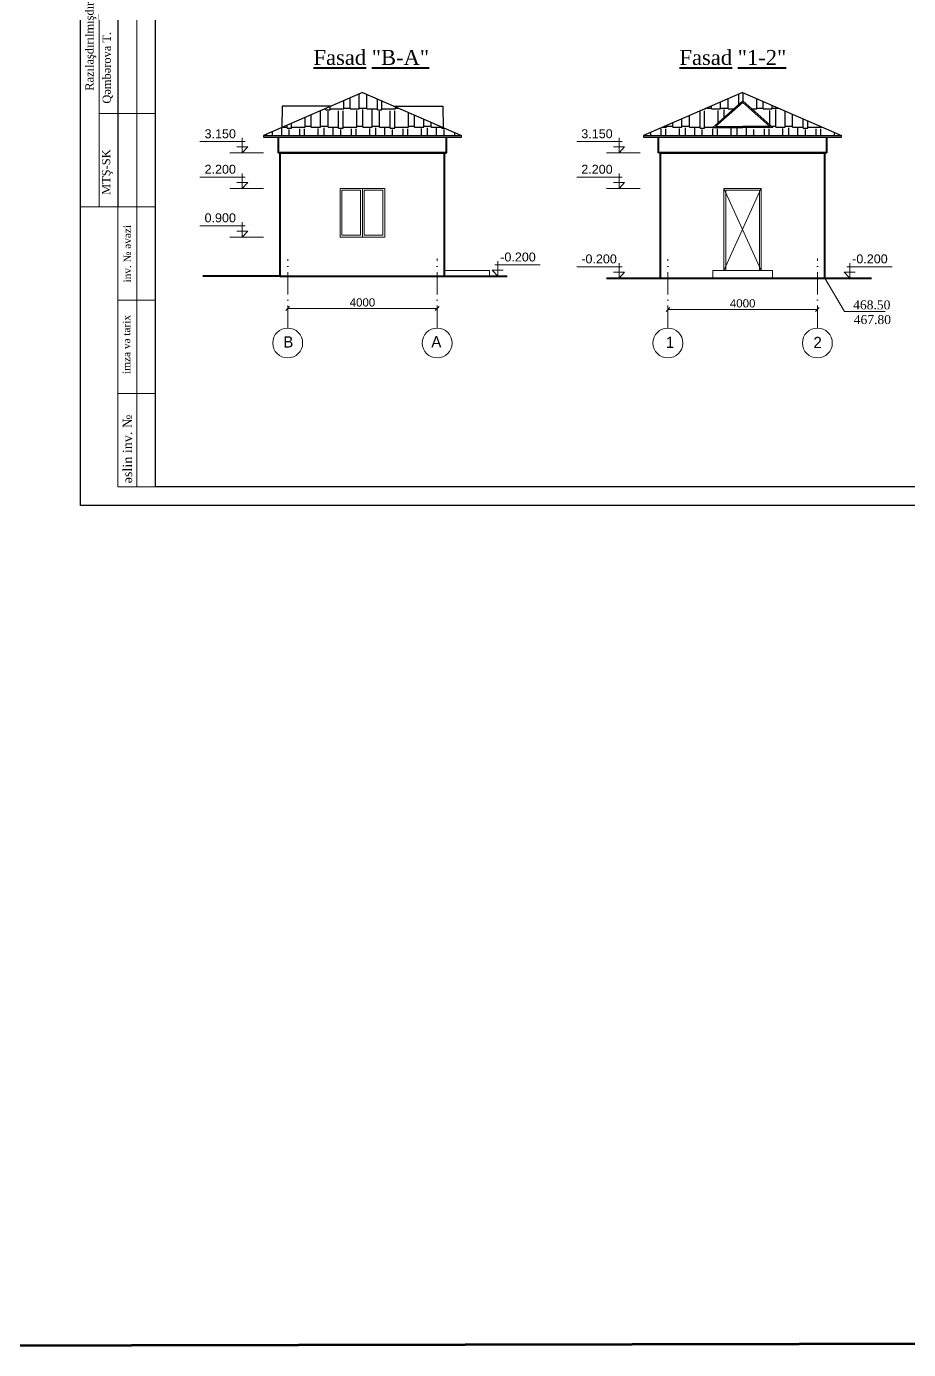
# Model space of a CAD drawing. Header units: millimetres. Extents: x 120281 to 1416367021, y -641565767 to 918373.
# Drawn here: x 491145 to 514753, y 770276 to 805695 of the extents above; entities that cross this region are included whole.
import ezdxf

# ---------------------------------------------------------------- set-up
doc = ezdxf.new("R2010")
doc.units = ezdxf.units.MM
doc.linetypes.add('ACAD_ISO02W100', pattern=[15, 12, -3])
doc.linetypes.add('ACAD_ISO10W100', pattern=[18, 12, -3, 0, -3])
for name, color, linetype, lineweight in [('Layer2', 7, 'Continuous', 13), ('ось', 20, 'ACAD_ISO02W100', 0), ('размер', 90, 'Continuous', 40), ('размер2', 210, 'Continuous', 15), ('размер2_Ном._пера__1', 7, 'Continuous', 15), ('размер_Ном._пера__1', 7, 'Continuous', 15), ('РАЗМЕРЫ', 80, 'Continuous', 9)]:
    doc.layers.add(name, color=color, linetype=linetype, lineweight=lineweight)
doc.styles.add('Arial AzLat', font='AZLTM.TTF', dxfattribs={"height": 300})
doc.styles.get("Standard").update_dxf_attribs({"font": 'arial.ttf'})
doc.styles.add('Times New  Roman', font='times.ttf')
doc.styles.add('Times New Roman', font='times.ttf', dxfattribs={"height": 300})
doc.styles.add('СГЕНЕРИР_СТИЛЬ_6', font='A2TI(LA).TTF')
doc.dimstyles.new('Farid 250', dxfattribs={"dimtxt": 220, "dimasz": 100, "dimexe": 100, "dimexo": 300, "dimgap": 50, "dimtad": 1, "dimdec": 0, "dimzin": 0, "dimdsep": 46, "dimtxsty": 'Standard', "dimblk": 'OBLIQUE', "dimcen": 10, "dimse1": 1, "dimse2": 1, "dimclrd": 256, "dimclre": 1, "dimclrt": 1, "dimadec": 0, "dimazin": 0, "dimtfac": 1, "dimtdec": 0, "dimtix": 1, "dimtmove": 1, "dimatfit": 2, "dimldrblk": 'ARCHTICK', "dimfxl": 1, "dimtolj": 1, "dimtzin": 0, "dimlwd": -1, "dimlwe": 9, "dimarcsym": 0})

# ---------------------------------------------------------------- blocks, each defined once
blk = doc.blocks.new('_Oblique')
at = {"color": 0, "linetype": 'ByBlock', "lineweight": -2}
blk.add_line((-0.5, -0.5), (0.5, 0.5), dxfattribs=at)
blk = doc.blocks.new('*D215')
at = {"layer": 'Defpoints', "color": 0, "lineweight": 53, "transparency": 16777216}
for p in [(498137, 798144), (502137, 798144), (502137, 798144)]:
    blk.add_point(p, dxfattribs=at)
at = {"layer": 'размер_Ном._пера__1', "transparency": 16777216}
blk.add_line((498137, 798144), (502137, 798144), dxfattribs=at)
at = {"layer": 'размер_Ном._пера__1', "transparency": 16777216, "xscale": 100, "yscale": 100, "zscale": 100, "rotation": 180}
blk.add_blockref('_Oblique', (498137, 798144), dxfattribs=at)
at = {"layer": 'размер_Ном._пера__1', "transparency": 16777216, "xscale": 100, "yscale": 100, "zscale": 100}
blk.add_blockref('_Oblique', (502137, 798144), dxfattribs=at)
at = {"layer": 'размер_Ном._пера__1', "color": 1, "transparency": 16777216, "insert": (500137, 798306), "char_height": 220, "attachment_point": 5}
blk.add_mtext('\\A1;4000', dxfattribs=at)
blk = doc.blocks.new('_ArchTick')
at = {"color": 0, "linetype": 'ByBlock', "const_width": 0.15}
blk.add_lwpolyline([(-0.5, -0.5), (0.5, 0.5)], dxfattribs=at)
blk = doc.blocks.new('*D253')
at = {"layer": 'Defpoints', "color": 0, "lineweight": 53, "transparency": 16777216}
for p in [(508313, 798118), (512313, 798118), (512313, 798118)]:
    blk.add_point(p, dxfattribs=at)
at = {"layer": 'размер_Ном._пера__1', "transparency": 16777216}
blk.add_line((508313, 798118), (512313, 798118), dxfattribs=at)
at = {"layer": 'размер_Ном._пера__1', "transparency": 16777216, "xscale": 100, "yscale": 100, "zscale": 100, "rotation": 180}
blk.add_blockref('_Oblique', (508313, 798118), dxfattribs=at)
at = {"layer": 'размер_Ном._пера__1', "transparency": 16777216, "xscale": 100, "yscale": 100, "zscale": 100}
blk.add_blockref('_Oblique', (512313, 798118), dxfattribs=at)
at = {"layer": 'размер_Ном._пера__1', "color": 1, "transparency": 16777216, "insert": (510313, 798281), "char_height": 220, "attachment_point": 5}
blk.add_mtext('\\A1;4000', dxfattribs=at)

msp = doc.modelspace()

# ---------------------------------------------------------------- hatches: boundary and pattern name
at = {"layer": 'размер', "lineweight": 30}
h = msp.add_hatch(dxfattribs=at)
h.set_pattern_fill('AR-RSHKE', color=0, scale=1.6)
h.set_pattern_definition([(0, (155746.4, -8010.57), (1036.32, 487.68), [243.84, -203.2, 284.48, -121.92, 365.76, -162.56]), (0, (155990.2, -7990.25), (1036.32, 487.68), [203.2, -772.16, 162.56, -243.84]), (0, (156477.9, -8041.05), (1036.32, 487.68), [121.92, -1259.84]), (90, (155746.38, -8010.57), (-345.44, 487.68), [467.36, -1483.36]), (90, (155990.22, -8010.57), (-345.44, 487.68), [457.2, -1493.52]), (90, (156193.42, -8010.57), (-345.44, 487.68), [426.72, -1524]), (90, (156477.9, -8041.05), (-345.44, 487.68), [467.36, -1483.36]), (90, (156599.82, -8041.05), (-345.44, 487.68), [467.36, -1483.36]), (90, (156965.58, -8010.57), (-345.44, 487.68), [447.04, -1503.68])])
h.paths.add_polyline_path([(502786.84578, 802775.28481), (500136.84578, 803930.32488), (497486.84578, 802775.28481)])

# ---------------------------------------------------------------- linework, layer by layer
at = {"color": 0, "linetype": 'Continuous', "lineweight": 5}
for p, q in [((495789.29178, 802611.24794), (497001.59054, 802611.24794)), ((496921.59054, 802710.09822), (496921.59054, 802308.18335)), ((505871.88304, 802611.24794), (507084.1818, 802611.24794)), ((507004.1818, 802710.09822), (507004.1818, 802308.18335)), ((497070.4149, 802468.18335), (496775.02959, 802468.18335)), ((496921.59054, 802308.18335), (497070.4149, 802468.18335)), ((507153.00616, 802468.18335), (506857.62085, 802468.18335)), ((507004.1818, 802308.18335), (507153.00616, 802468.18335)), ((495789.29178, 801661.24794), (497001.59054, 801661.24794)), ((496921.59054, 801760.09822), (496921.59054, 801358.18335)), ((505871.88304, 801661.24794), (507084.1818, 801661.24794)), ((507004.1818, 801760.09822), (507004.1818, 801358.18335)), ((497070.4149, 801518.18335), (496775.02959, 801518.18335)), ((496921.59054, 801358.18335), (497070.4149, 801518.18335)), ((507153.00616, 801518.18335), (506857.62085, 801518.18335)), ((507004.1818, 801358.18335), (507153.00616, 801518.18335)), ((495789.29178, 800361.24794), (497001.59054, 800361.24794)), ((497070.4149, 800218.18335), (496775.02959, 800218.18335)), ((496921.59054, 800460.09822), (496921.59054, 800058.18335)), ((496921.59054, 800058.18335), (497070.4149, 800218.18335)), ((503761.14221, 799410.48568), (503761.14221, 799008.5708)), ((503761.14221, 799008.5708), (503612.31785, 799168.5708)), ((503612.31785, 799168.5708), (503907.70316, 799168.5708)), ((504893.44097, 799311.63539), (503681.14221, 799311.63539)), ((505871.88304, 799261.24794), (507084.1818, 799261.24794)), ((507153.00616, 799118.18335), (506857.62085, 799118.18335)), ((507004.1818, 799360.09822), (507004.1818, 798958.18335)), ((507004.1818, 798958.18335), (507153.00616, 799118.18335)), ((513180.00759, 798958.71295), (513031.18323, 799118.71295)), ((513031.18323, 799118.71295), (513326.56854, 799118.71295)), ((514312.30635, 799261.77755), (513100.00759, 799261.77755)), ((513180.00759, 799360.62783), (513180.00759, 798958.71295))]:
    msp.add_line(p, q, dxfattribs=at)
at = {"color": 244, "lineweight": 53, "true_color": 0x991b1e}
msp.add_lwpolyline([(440324.24024, 839676.9733), (681637.27816, 840160.38253), (681637.27816, 770759.40315), (440324.24024, 770275.99392)], close=True, dxfattribs=at)
at = {"layer": 'Layer2', "color": 0}
for p in [(512512.55404, 798958.65868), (514125.73391, 798064.32526)]:
    msp.add_line(p, (513042.2802, 798064.32526), dxfattribs=at)
at = {"layer": 'ось', "color": 0, "linetype": 'ACAD_ISO10W100', "ltscale": 50}
for p, q in [((498136.84578, 797620.66177), (498136.84578, 799463.87223)), ((502136.84578, 797620.6016), (502136.84578, 799480.37565)), ((508312.54972, 797620.66177), (508312.54972, 799463.87223)), ((512312.54972, 797620.6016), (512312.54972, 799480.37565))]:
    msp.add_line(p, q, dxfattribs=at)
at = {"layer": 'размер', "color": 0, "lineweight": 30}
for p, q in [((500136.84578, 803930.32488), (497486.84578, 802775.28481)), ((500136.84578, 803930.32488), (502786.84578, 802775.28481)), ((510312.54972, 803930.31404), (507662.54972, 802776.35492)), ((510312.54972, 803930.31404), (507662.54972, 802776.35492)), ((510317.15008, 803705.56496), (509511.75188, 802986.91597)), ((510314.88364, 803663.33612), (509590.43313, 803016.91597)), ((510312.54972, 803930.31404), (512962.54972, 802775.28481)), ((510312.54972, 803930.31404), (512962.54972, 802775.28481)), ((510314.88364, 803663.33612), (511043.52724, 803016.91597)), ((510317.15008, 803705.56496), (511122.54829, 802986.91597)), ((497986.58125, 803557.35191), (497978.54142, 802989.59732)), ((499281.13661, 803557.35191), (497986.58125, 803557.35191)), ((500992.55496, 803557.35191), (502287.11032, 803557.35191)), ((502287.11032, 803557.35191), (502295.15015, 802989.59732)), ((509511.75188, 802986.91597), (510317.15008, 802986.91597)), ((509590.43313, 803016.91597), (510317.15008, 803016.91597)), ((511043.52724, 803016.91597), (510317.15008, 803016.91597)), ((511122.54829, 802986.91597), (510317.15008, 802986.91597)), ((497486.84578, 802775.28481), (502786.84578, 802775.28481)), ((497486.84578, 802732.63395), (502786.84578, 802732.63395)), ((507662.54972, 802775.28481), (512962.54972, 802775.28481)), ((507662.54972, 802732.63395), (512962.54972, 802732.63395))]:
    msp.add_line(p, q, dxfattribs=at)
at = {"layer": 'размер', "color": 0, "linetype": 'Continuous', "lineweight": 30}
for p, q in [((509720.78246, 803488.94808), (509720.78246, 803672.62527)), ((509923.98246, 803488.94808), (509923.98246, 803761.10999)), ((510208.46246, 803608.58405), (510208.46246, 803884.98859)), ((510330.38246, 803693.75784), (510330.38246, 803922.54145)), ((510696.14246, 803488.94808), (510696.14246, 803763.12127)), ((510858.70246, 803488.94808), (510858.70246, 803692.26785)), ((508887.66246, 803001.26808), (508887.66246, 803309.83795)), ((509172.14246, 802970.78808), (509172.14246, 803433.71655)), ((509294.06246, 802970.78808), (509294.06246, 803438.14808)), ((509298.97846, 803488.94808), (509314.38246, 803488.94808)), ((509314.38246, 803488.94808), (509314.38246, 803495.65585)), ((509345.64216, 803509.26808), (509476.94246, 803509.26808)), ((509476.94246, 803488.94808), (509476.94246, 803566.44362)), ((509476.94246, 803488.94808), (509720.78246, 803488.94808)), ((509659.82246, 803119.03792), (509659.82246, 803448.30808)), ((509720.78246, 803509.26808), (509923.98246, 803509.26808)), ((509822.38246, 803264.08862), (509822.38246, 803468.62808)), ((509923.98246, 803488.94808), (510074.38504, 803488.94808)), ((510559.91512, 803488.94808), (510696.14246, 803488.94808)), ((510696.14246, 803509.26808), (510858.70246, 803509.26808)), ((510858.70246, 803488.94808), (511102.54246, 803488.94808)), ((511041.58246, 803059.16099), (511041.58246, 803448.30808)), ((511102.54246, 803488.94808), (511102.54246, 803585.98773)), ((511102.54246, 803509.26808), (511278.56146, 803509.26808)), ((511204.14246, 803001.26808), (511204.14246, 803468.62808)), ((511305.74246, 803488.94808), (511305.74246, 803497.42096)), ((511305.74246, 803488.94808), (511325.18192, 803488.94808)), ((511447.98246, 803001.26808), (511447.98246, 803435.42422)), ((511651.18246, 803001.26808), (511651.18246, 803346.85745)), ((508135.82246, 802775.28481), (508135.82246, 802950.46808)), ((508179.0497, 803001.26808), (508278.06246, 803001.26808)), ((508257.74246, 802775.28481), (508257.74246, 802950.46808)), ((508278.06246, 803001.26808), (508278.06246, 803044.3838)), ((508278.06246, 803021.58808), (508440.62246, 803021.58808)), ((508440.62246, 803001.26808), (508440.62246, 803115.17157)), ((508440.62246, 803001.26808), (508684.46246, 803001.26808)), ((508623.50246, 802775.28481), (508623.50246, 802960.62808)), ((508684.46246, 803001.26808), (508684.46246, 803221.35323)), ((508684.46246, 803021.58808), (508887.66246, 803021.58808)), ((508786.06246, 802775.28481), (508786.06246, 802980.94808)), ((508887.66246, 803001.26808), (509172.14246, 803001.26808)), ((509029.90246, 802775.28481), (509029.90246, 802970.78808)), ((509172.14246, 802970.78808), (509294.06246, 802970.78808)), ((509294.06246, 803001.26808), (509527.83644, 803001.26808)), ((509517.58246, 802775.28481), (509517.58246, 802950.46808)), ((509639.50246, 802775.28481), (509639.50246, 802950.46808)), ((510005.26246, 802775.28481), (510005.26246, 802960.62808)), ((510167.82246, 802775.28481), (510167.82246, 802980.94808)), ((510411.66246, 802775.28481), (510411.66246, 802970.78808)), ((510899.34246, 802775.28481), (510899.34246, 802950.46808)), ((511021.26246, 802775.28481), (511021.26246, 802950.46808)), ((511041.58246, 803016.91597), (511041.58246, 803018.64129)), ((511083.69086, 803021.58808), (511204.14246, 803021.58808)), ((511204.14246, 803001.26808), (511447.98246, 803001.26808)), ((511387.02246, 802775.28481), (511387.02246, 802960.62808)), ((511447.98246, 803021.58808), (511651.18246, 803021.58808)), ((511549.58246, 802775.28481), (511549.58246, 802980.94808)), ((511651.18246, 803001.26808), (511935.66246, 803001.26808)), ((511793.42246, 802775.28481), (511793.42246, 802970.78808)), ((511935.66246, 802970.78808), (511935.66246, 803222.86397)), ((511935.66246, 802970.78808), (512057.58246, 802970.78808)), ((512057.58246, 802970.78808), (512057.58246, 803169.72391)), ((512057.58246, 803001.26808), (512423.34246, 803001.26808)), ((512281.10246, 802775.28481), (512281.10246, 802950.46808)), ((512403.02246, 802775.28481), (512403.02246, 802950.46808)), ((512423.34246, 803001.26808), (512423.34246, 803010.30373)), ((507851.34246, 802775.28481), (507851.34246, 802858.5659)), ((509233.10246, 802775.28481), (509233.10246, 802940.30808)), ((510614.86246, 802775.28481), (510614.86246, 802940.30808)), ((511996.62246, 802775.28481), (511996.62246, 802940.30808)), ((512768.78246, 802775.28481), (512768.78246, 802859.74022))]:
    msp.add_line(p, q, dxfattribs=at)
at = {"layer": 'размер', "color": 0, "lineweight": 20}
for p, q in [((497486.84578, 802775.28481), (497486.84578, 802732.63395)), ((502786.84578, 802775.28481), (502786.84578, 802732.63395)), ((507662.54972, 802775.28481), (507662.54972, 802732.63395)), ((512962.54972, 802775.28481), (512962.54972, 802732.63395)), ((500086.84578, 801308.18335), (500086.84578, 800108.18335)), ((500136.84578, 801358.18335), (500136.84578, 800058.18335)), ((500186.84578, 801308.18335), (500186.84578, 800108.18335)), ((510812.54972, 801361.46643), (509812.54972, 799158.18335)), ((509812.54972, 801358.18335), (510812.54972, 799158.18335)), ((502336.84578, 799158.16319), (503536.84578, 799158.16319)), ((503536.84578, 799158.16319), (503536.84578, 799008.13996))]:
    msp.add_line(p, q, dxfattribs=at)
at = {"layer": 'размер', "color": 0}
for p, q in [((497886.84578, 802308.18335), (497886.84578, 802732.63395)), ((502386.84578, 802308.18335), (502386.84578, 802732.63395)), ((508062.54972, 802308.18335), (508062.54972, 802732.63395)), ((512562.54972, 802308.18335), (512562.54972, 802732.63395)), ((497886.84578, 802308.18335), (502386.84578, 802308.18335)), ((502386.84578, 802308.18335), (497886.84578, 802308.18335)), ((497936.84578, 799008.13996), (497936.84578, 802308.18335)), ((502336.84578, 799008.5708), (502336.84578, 802308.18335)), ((512562.54972, 802308.18335), (508062.54972, 802308.18335)), ((508112.54972, 798958.18335), (508112.54972, 802308.18335)), ((508112.54972, 802308.18335), (512512.54972, 802308.18335)), ((512512.55374, 798958.65868), (512512.54972, 802308.18335)), ((497936.84578, 799008.13996), (502336.84578, 799008.13996)), ((506666.91189, 798958.18335), (513758.35709, 798958.75998))]:
    msp.add_line(p, q, dxfattribs=at)
at = {"layer": 'размер', "color": 0, "lineweight": 15}
for p, q in [((496584.32062, 802308.18335), (497491.51159, 802308.18335)), ((506666.91189, 802308.18335), (507574.10285, 802308.18335)), ((496584.32062, 801358.18335), (497491.51159, 801358.18335)), ((506666.91189, 801358.18335), (507574.10285, 801358.18335)), ((496584.32062, 800058.18335), (497491.51159, 800058.18335)), ((495934.02318, 799008.13996), (496734.76315, 799008.13996)), ((506666.91189, 798958.18335), (507574.10285, 798958.18335))]:
    msp.add_line(p, q, dxfattribs=at)
at = {"layer": 'размер', "lineweight": 13}
msp.add_line((493101.68955, 800870.42698), (494101.68955, 800870.42698), dxfattribs=at)
msp.add_line((493101.68955, 800870.42698), (494101.68955, 800870.42698), dxfattribs=at)
at = {"layer": 'размер', "color": 0, "lineweight": 13}
for p, q in [((493594.6215, 800870.10421), (494594.6215, 800870.10421)), ((493594.6215, 800870.10421), (494594.6215, 800870.10421)), ((493594.6215, 793370.10421), (493594.6215, 800870.10421)), ((494094.6215, 793370.10421), (494094.6215, 800870.10421)), ((494594.6215, 798370.10421), (493594.6215, 798370.10421)), ((494594.6215, 795870.10421), (493594.6215, 795870.10421)), ((494594.6215, 793370.10421), (493594.6215, 793370.10421))]:
    msp.add_line(p, q, dxfattribs=at)
at = {"layer": 'размер', "color": 0, "lineweight": 20}
msp.add_lwpolyline([(499536.84578, 801358.18335), (500736.84578, 801358.18335), (500736.84578, 800058.18335), (499536.84578, 800058.18335)], close=True, dxfattribs=at)
for points in [[(500086.84578, 800108.18335), (499586.84578, 800108.18335), (499586.84578, 801308.18335), (500086.84578, 801308.18335)], [(500186.84578, 801308.18335), (500686.84578, 801308.18335), (500686.84578, 800108.18335), (500186.84578, 800108.18335)], [(509812.54972, 799158.18335), (509812.54972, 801358.18335), (510812.54972, 801358.18335), (510812.54972, 799158.18335)], [(509862.54972, 799158.18335), (509862.54972, 801308.18335), (510762.54972, 801308.18335), (510762.54972, 799158.18335)], [(509512.55262, 798973.06661), (509512.54987, 799158.18335), (511112.54987, 799158.18335), (511112.5661, 798958.54484)]]:
    msp.add_lwpolyline(points, dxfattribs=at)
at = {"layer": 'размер', "color": 0}
for points in [[(497934.76315, 799008.13996), (495864.13114, 799008.13996)], [(502333.5178, 799008.5708), (504010.44304, 799008.5708)]]:
    msp.add_lwpolyline(points, dxfattribs=at)
at = {"layer": 'размер', "color": 0, "lineweight": 20}
for centre in [(498136.84578, 797220.66177), (502136.84578, 797220.6016), (508312.54972, 797220.66177), (512312.54972, 797220.6016)]:
    msp.add_circle(centre, 400, dxfattribs=at)
at = {"layer": 'размер2', "color": 0, "lineweight": 30}
for points in [[(492594.6215, 822570.10421), (534594.6215, 822570.10421), (534594.6215, 792870.10421), (492594.6215, 792870.10421)], [(494594.6215, 822070.10421), (534094.6215, 822070.10421), (534094.6215, 793370.10421), (494594.6215, 793370.10421)]]:
    msp.add_lwpolyline(points, close=True, dxfattribs=at)
at = {"layer": 'размер2_Ном._пера__1', "linetype": 'Continuous'}
for p, q in [((492594.62412, 800870.42698), (492594.62412, 808370.42698)), ((493094.62412, 800870.42698), (493094.62412, 808370.42698)), ((493594.62281, 800870.42698), (493594.62281, 808370.42698)), ((493601.68955, 800870.42698), (493601.68955, 808370.42698)), ((494101.68824, 800870.42698), (494101.68824, 808370.42698))]:
    msp.add_line(p, q, dxfattribs=at)
at = {"layer": 'размер_Ном._пера__1', "linetype": 'Continuous'}
for p, q in [((493094.62412, 803367.04534), (494594.6215, 803367.04534)), ((492594.62412, 800870.42698), (494101.68955, 800870.42698)), ((493101.68955, 800870.42698), (494101.68955, 800870.42698))]:
    msp.add_line(p, q, dxfattribs=at)

# ---------------------------------------------------------------- texts
at = {"layer": 'размер', "color": 0}
for s, p in [('3.150', (495912.12355, 802702.55102)), ('3.150', (505994.71481, 802702.55102)), ('2.200', (495912.12355, 801752.55102)), ('2.200', (505994.71481, 801752.55102)), ('0.900', (495912.12355, 800452.55102)), ('-0.200', (503825.34317, 799402.93847)), ('-0.200', (505994.71481, 799352.55102)), ('-0.200', (513244.20856, 799353.08062))]:
    msp.add_text(s, height=240, dxfattribs=at).set_placement(p)
at = {"layer": 'размер', "color": 0, "char_height": 400, "width": 8477.2288698, "attachment_point": 1, "style": 'Times New  Roman'}
for s, insert in [('{\\LF\\fTimes New Roman|b0|i0|c238|p18;asad\\fTimes New Roman|b0|i0|c204|p18; \\fTimes New Roman|b0|i0|c238|p18;"B-A"}', (498826.75748, 805065.46064)), ('{\\LF\\fTimes New Roman|b0|i0|c238|p18;asad\\fTimes New Roman|b0|i0|c204|p18; \\fTimes New Roman|b0|i0|c238|p18;"\\fTimes New Roman|b0|i0|c204|p18;1-2\\fTimes New Roman|b0|i0|c238|p18;"}', (508620.97175, 805065.46064))]:
    msp.add_mtext(s, dxfattribs=dict(at, insert=insert))
at = {"layer": 'размер', "color": 0, "attachment_point": 1, "rotation": 90}
for s, insert, char_height, style in [('{\\fTimes New Roman|b0|i0|c238|p18;inv. \\fTimes New Roman|b0|i0|c162|p18;№} {\\fTimes New Roman|b0|i0|c238|p18;əvəzi}', (493742.9427, 798841.7092), 200, 'Times New  Roman'), ('{\\fTimes New Roman|b0|i0|c238|p18;imza və tarix}', (493721.39824, 796393.89309), 200, 'Times New  Roman'), ('{\\fTimes New Roman|b0|i0|c238|p18;əslin inv. \\fTimes New Roman|b0|i0|c162|p18;№}', (493722.62534, 793464.37733), 250, 'Times New Roman')]:
    msp.add_mtext(s, dxfattribs=dict(at, insert=insert, char_height=char_height, style=style))
at = {"layer": 'размер', "color": 0, "char_height": 300, "attachment_point": 1, "style": 'Arial AzLat'}
for s, insert in [('B', (498019.82109, 797400.14383)), ('A', (501981.51403, 797404.52706)), ('1', (508256.27356, 797387.77595)), ('2', (512208.02728, 797384.99776))]:
    msp.add_mtext_dynamic_manual_height_columns(s, width=34.0727955, gutter_width=1000, heights=[0], dxfattribs=dict(at, insert=insert))
at = {"layer": 'размер_Ном._пера__1', "linetype": 'Continuous', "char_height": 220, "attachment_point": 7, "rotation": 90, "style": 'СГЕНЕРИР_СТИЛЬ_6'}
for s, insert in [('{\\fTimes New Roman|b0|i0|c204|p18;Raz\\fTimes New Roman|b0|i0|c0|p18;ı\\fTimes New Roman|b0|i0|c204|p18;la\\fTimes New Roman|b0|i0|c0|p18;ş\\fTimes New Roman|b0|i0|c204|p18;d\\fTimes New Roman|b0|i0|c0|p18;ı\\fTimes New Roman|b0|i0|c204|p18;r\\fTimes New Roman|b0|i0|c0|p18;ı\\fTimes New Roman|b0|i0|c204|p18;lm\\fTimes New Roman|b0|i0|c0|p18;ış\\fTimes New Roman|b0|i0|c204|p18;d\\fTimes New Roman|b0|i0|c0|p18;ı\\fTimes New Roman|b0|i0|c204|p18;r}', (493012.48502, 803974.08304)), ('{\\fTimes New Roman|b0|i0|c238|p18;Qəmbərova T.}', (493457.74117, 803628.59309)), ('{\\fTimes New Roman|b0|i0|c238|p18;MTŞ-SK}', (493457.74117, 801185.71757))]:
    msp.add_mtext(s, dxfattribs=dict(at, insert=insert))
at = {"layer": 'РАЗМЕРЫ', "color": 0, "style": 'Times New  Roman'}
for s, p in [('468.50', (513270.5179, 798121.7775)), ('467.80', (513286.64785, 797727.75889))]:
    msp.add_text(s, height=240, dxfattribs=at).set_placement(p)

# ---------------------------------------------------------------- dimensions: what is measured, and where the dimension line sits
at = {"layer": 'размер_Ном._пера__1', "color": 0}
for base, p1, p2, picture, middle in [((502136.84578, 798143.81415), (498136.84578, 798143.81415), (502136.84578, 798143.81415), '*D215', (500136.84578, 798306.14021)), ((512312.54972, 798118.20578), (508312.54972, 798118.20578), (512312.54972, 798118.20578), '*D253', (510312.54972, 798280.53184))]:
    dim = msp.add_linear_dim(base=base, p1=p1, p2=p2, dimstyle='Farid 250', dxfattribs=at)
    dim.commit()
    dim.dimension.update_dxf_attribs({"geometry": picture, "text_midpoint": middle})

doc.saveas('drawing.dxf')
